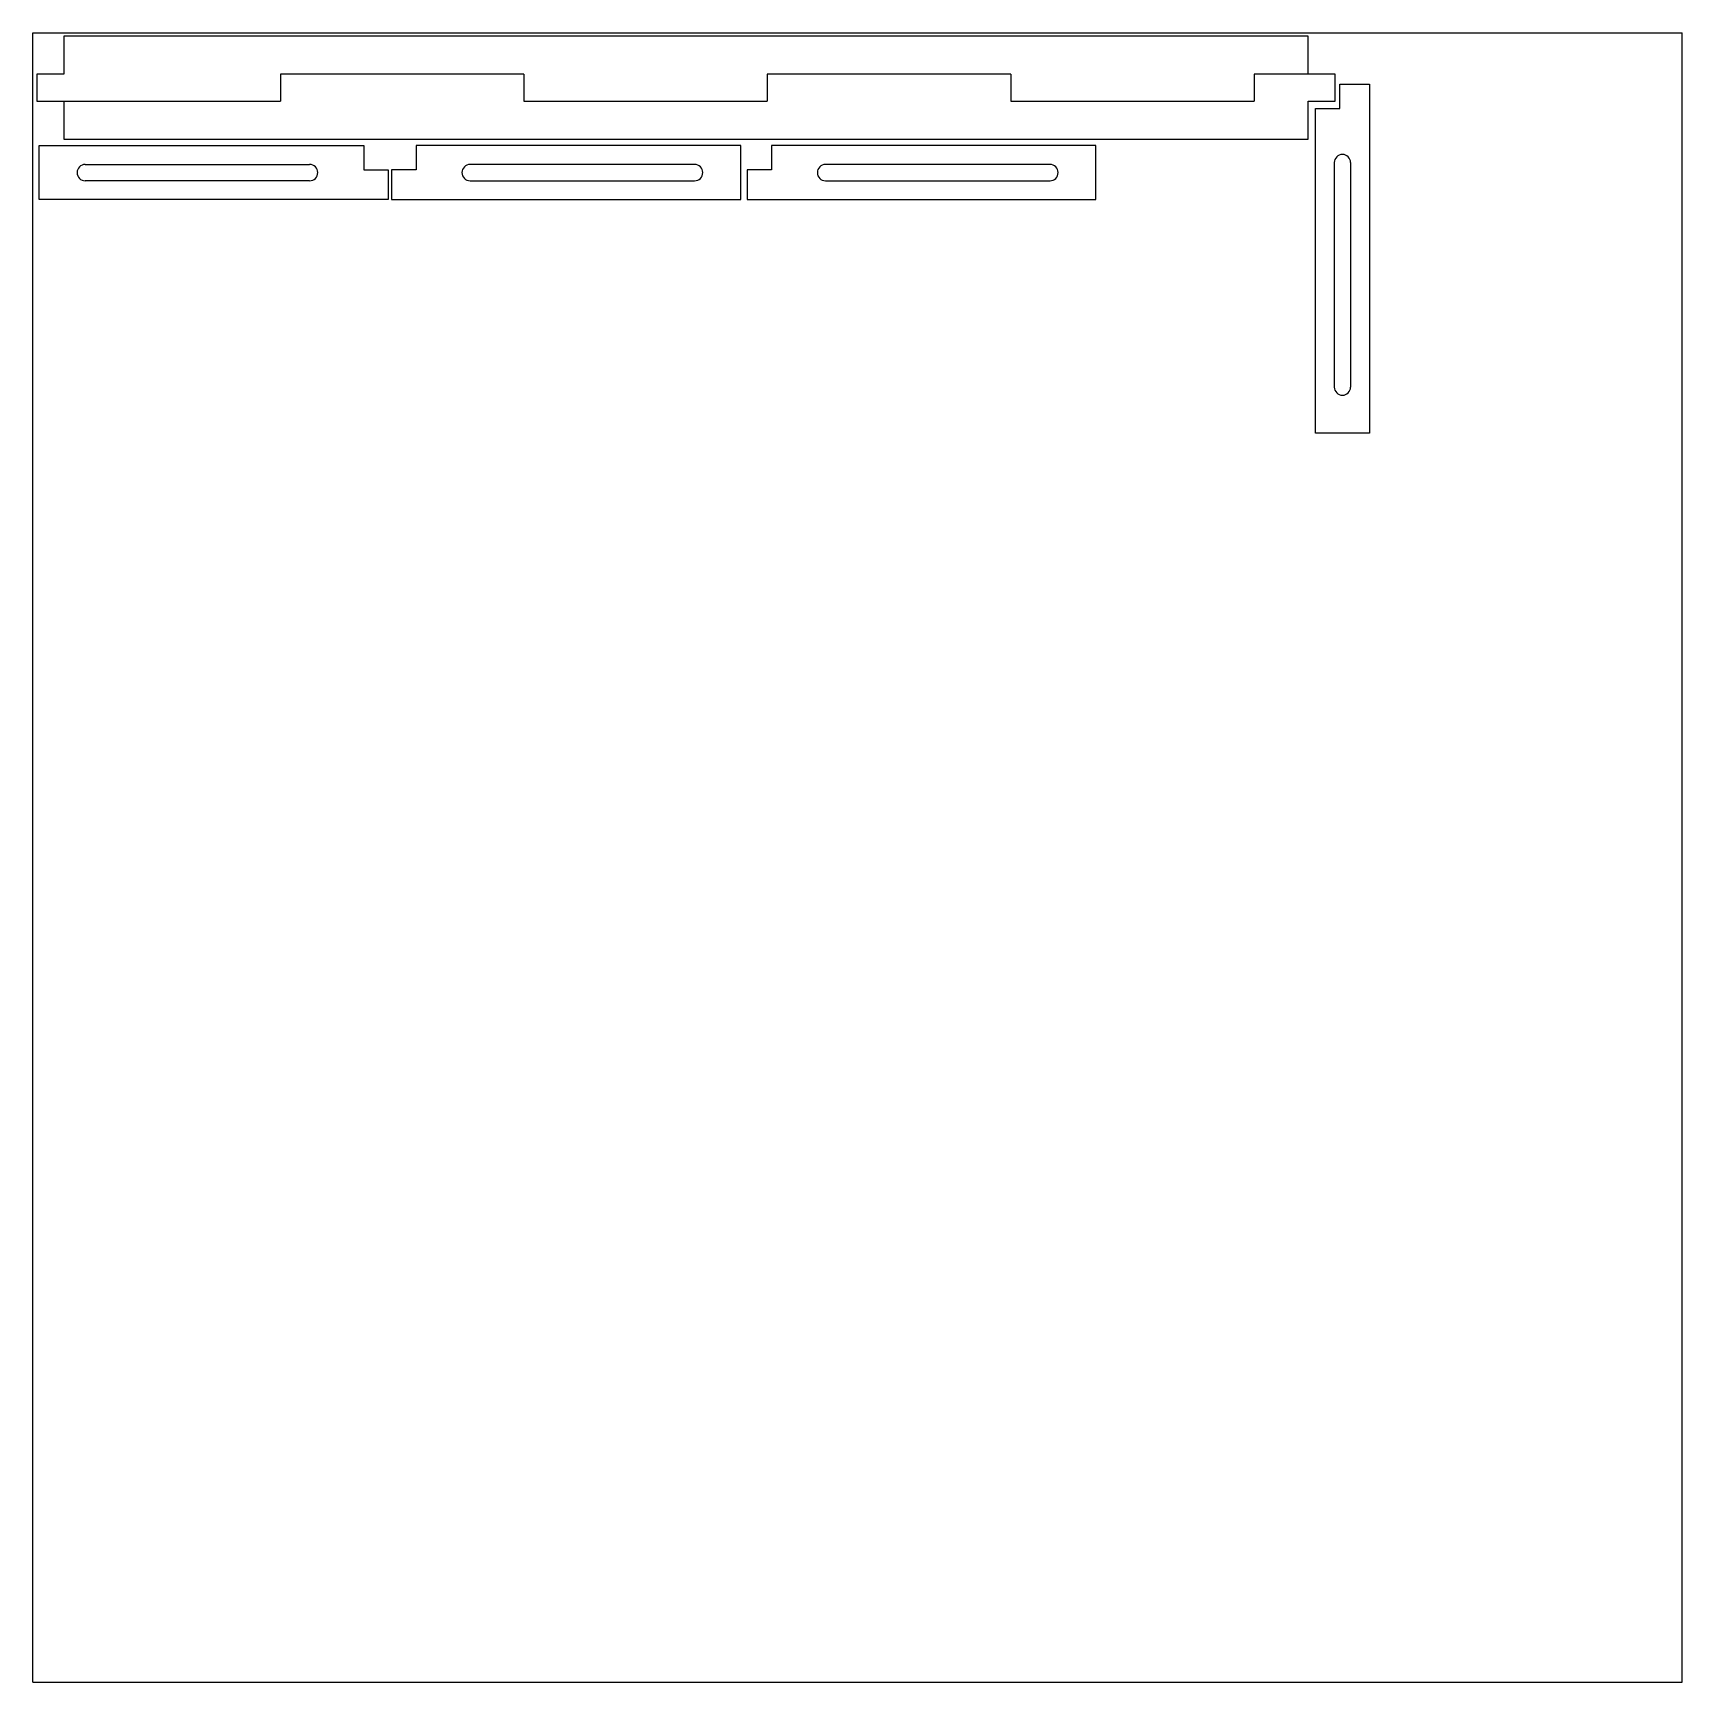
# Model space of a CAD drawing. Header units: inches. Extents: x 0 to 12, y 0 to 12.
import ezdxf

# ---------------------------------------------------------------- set-up
doc = ezdxf.new("R2010")
doc.units = ezdxf.units.IN
doc.header["$LTSCALE"] = 0.782222
doc.header["$MEASUREMENT"] = 0
doc.layers.get('0').update_dxf_attribs({"linetype": 'CONTINUOUS'})

msp = doc.modelspace()

# ---------------------------------------------------------------- linework, layer by layer
at = {"color": 7, "linetype": 'CONTINUOUS'}
for p, q in [((0, 0), (0, 12)), ((0, 12), (12, 12)), ((12, 0), (12, 12)), ((0.225, 11.976), (0.225, 11.701)), ((9.28, 11.976), (0.225, 11.976)), ((9.28, 11.701), (9.28, 11.976)), ((0.028, 11.701), (0.028, 11.504)), ((0.225, 11.701), (0.028, 11.701)), ((1.8, 11.701), (1.8, 11.504)), ((3.571, 11.701), (1.8, 11.701)), ((3.571, 11.701), (3.571, 11.504)), ((7.115, 11.701), (5.343, 11.701)), ((5.343, 11.701), (5.343, 11.504)), ((7.115, 11.701), (7.115, 11.504)), ((9.477, 11.701), (8.886, 11.701)), ((8.886, 11.701), (8.886, 11.504)), ((9.477, 11.504), (9.477, 11.701)), ((9.51, 11.45), (9.51, 11.628)), ((9.51, 11.628), (9.726, 11.628)), ((9.726, 11.628), (9.726, 9.088)), ((0.028, 11.504), (1.8, 11.504)), ((0.225, 11.504), (0.225, 11.228)), ((3.571, 11.504), (5.343, 11.504)), ((7.115, 11.504), (8.886, 11.504)), ((9.28, 11.504), (9.477, 11.504)), ((9.28, 11.228), (9.28, 11.504)), ((9.332, 9.088), (9.332, 11.45)), ((9.332, 11.45), (9.51, 11.45)), ((0.045, 10.788), (0.045, 11.181)), ((0.045, 11.181), (2.407, 11.181)), ((0.225, 11.228), (9.28, 11.228)), ((2.407, 11.181), (2.407, 11.004)), ((2.788, 11.181), (2.788, 11.004)), ((5.15, 11.181), (2.788, 11.181)), ((5.15, 10.788), (5.15, 11.181)), ((5.373, 11.181), (5.373, 11.004)), ((7.735, 11.181), (5.373, 11.181)), ((7.735, 10.788), (7.735, 11.181)), ((0.38, 11.043), (2.013, 11.043)), ((4.815, 11.043), (3.181, 11.043)), ((7.401, 11.043), (5.767, 11.043)), ((9.47, 9.423), (9.47, 11.057)), ((9.588, 11.057), (9.588, 9.423)), ((2.013, 10.925), (0.38, 10.925)), ((2.407, 11.004), (2.584, 11.004)), ((2.584, 11.004), (2.584, 10.788)), ((2.61, 11.004), (2.61, 10.788)), ((2.788, 11.004), (2.61, 11.004)), ((3.181, 10.925), (4.815, 10.925)), ((5.196, 11.004), (5.196, 10.788)), ((5.373, 11.004), (5.196, 11.004)), ((5.767, 10.925), (7.401, 10.925)), ((2.584, 10.788), (0.045, 10.788)), ((2.61, 10.788), (5.15, 10.788)), ((5.196, 10.788), (7.735, 10.788)), ((9.726, 9.088), (9.332, 9.088)), ((0, 0), (12, 0))]:
    msp.add_line(p, q, dxfattribs=at)
for centre, start, end in [((0.38, 10.984), 90, 270), ((2.013, 10.984), 270, 90), ((3.181, 10.984), 90, 270), ((4.815, 10.984), 270, 90), ((5.767, 10.984), 90, 270), ((7.401, 10.984), 270, 90), ((9.529, 11.057), 0, 180), ((9.529, 9.423), 180, 360)]:
    msp.add_arc(centre, 0.0591, start, end, dxfattribs=at)

doc.saveas('drawing.dxf')
